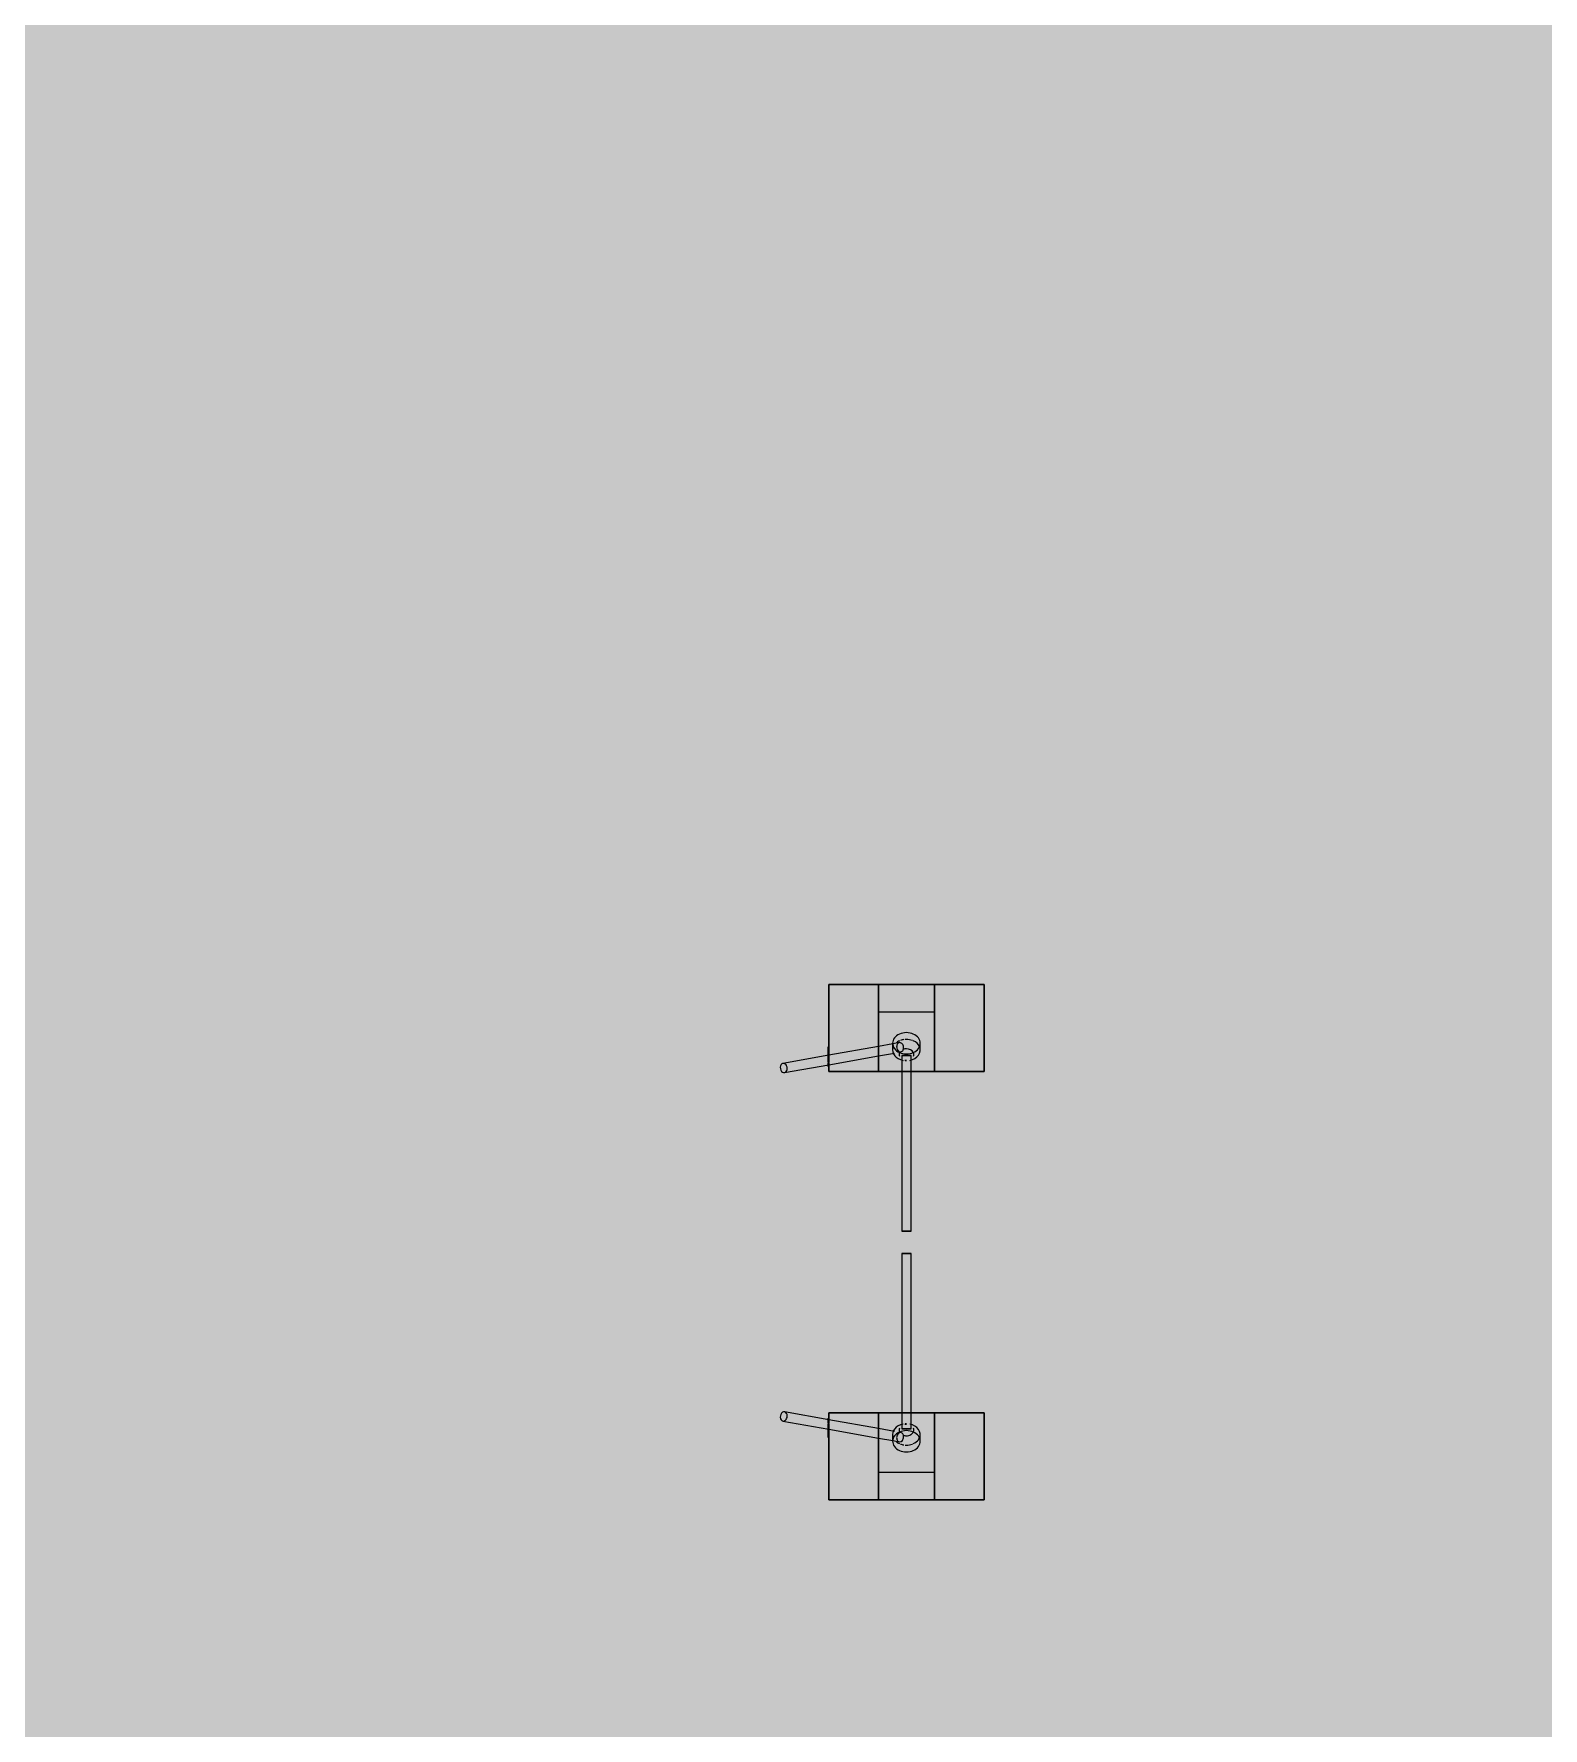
# Model space of a CAD drawing. Header units: millimetres. Extents: x -3708 to 187246, y -8553 to 29000.
# Drawn here: x 67137 to 71997, y 15272 to 20725 of the extents above; entities that cross this region are included whole.
import ezdxf

# ---------------------------------------------------------------- set-up
doc = ezdxf.new("R2010")
doc.units = ezdxf.units.MM
doc.layers.add('A-DETL-GENF-2', color=7, linetype='Continuous', lineweight=9, true_color=0xc0c0c0, transparency=0.4)
doc.layers.add('A-GENM-2', color=7, linetype='Continuous', lineweight=5, true_color=0x737373)
doc.layers.add('M-EQPM-1', color=7, linetype='Continuous', lineweight=5, true_color=0x737373)

# ---------------------------------------------------------------- blocks, each defined once
blk = doc.blocks.new('Gotschlich_Турникет-трипод_Тумбовый_Modul_Cross _R18 - Modul Cross 2-Arm-31992132-1_7_1_птичка')
at = {"layer": 'A-GENM-2'}
for p, q in [((83, -250), (86.2, -250)), ((86.2, -250), (91.5, -250)), ((91.3, -250), (90.7, -250)), ((94.6, -250), (91.3, -250)), ((91.5, -250), (94.6, -250))]:
    blk.add_line(p, q, dxfattribs=at)
at = {"layer": 'M-EQPM-1'}
for p, q in [((-140, 250), (-140, 90)), ((-140, 90), (-140, 250)), ((-140, 250), (140, 250)), ((140, 250), (-140, 250)), ((140, 250), (140, 90)), ((140, 90), (140, 250)), ((-50.7, 90), (-140, 90)), ((-140, 90), (140, 90)), ((-140, 90), (-140, -90)), ((-140, 90), (-140, -90)), ((-140, -90), (-140, 90)), ((-140, 90), (-140, -90)), ((-140, 90), (140, 90)), ((-140, 90), (140, 90)), ((-140, -90), (-140, 90)), ((-140, 90), (-140, -90)), ((-140, 90), (140, 90)), ((-140, 90), (140, 90)), ((-140, 90), (140, 90)), ((-140, 90), (140, 90)), ((140, 90), (-50.7, 90)), ((-50.7, 90), (-50.7, -90)), ((140, -90), (140, 90)), ((140, -90), (140, 90)), ((140, 90), (140, -90)), ((140, -90), (140, 90)), ((140, 90), (140, -90)), ((70.8, 44.5), (49, 44.5)), ((94.8, 15), (88.7, 15)), ((140, 15), (94.8, 15)), ((653.7, 15), (140, 15)), ((47.1, -22.8), (50.9, -43.8)), ((49, -44.5), (70.8, -44.5)), ((50.9, -43.8), (59.1, -90)), ((89.6, -90), (80.4, -38.5)), ((88.7, -15), (94.8, -15)), ((94.8, -15), (140, -15)), ((140, -15), (653.7, -15)), ((140, -90), (-140, -90)), ((-140, -90), (-50.7, -90)), ((-140, -90), (140, -90)), ((140, -90), (-140, -90)), ((-140, -90), (140, -90)), ((140, -90), (-140, -90)), ((-140, -250), (-140, -90)), ((-140, -90), (-140, -250)), ((-140, -90), (60, -90)), ((-140, -90), (140, -90)), ((-50.7, -90), (140, -90)), ((59.1, -90), (87.7, -250)), ((87.7, -90), (140, -90)), ((118.2, -250), (89.6, -90)), ((140, -250), (140, -90)), ((140, -90), (140, -250)), ((-140, -250), (91.5, -250)), ((140, -250), (-140, -250)), ((63.6, -250), (60.8, -250)), ((60.8, -250), (63.6, -250)), ((60.8, -250), (60.8, -252)), ((63.6, -252), (60.8, -252)), ((60.8, -252), (63.6, -252)), ((64.9, -250), (62.5, -250)), ((62.5, -250), (73, -250)), ((62.5, -250), (62.5, -252)), ((73, -252), (62.5, -252)), ((62.5, -252), (64.9, -252)), ((76.7, -250), (63.6, -250)), ((63.6, -250), (65.8, -250)), ((63.6, -250), (63.6, -252)), ((65.8, -252), (63.6, -252)), ((63.6, -252), (76.7, -252)), ((68.9, -250), (63.9, -250)), ((63.9, -250), (65.6, -250)), ((63.9, -250), (63.9, -252)), ((65.6, -252), (63.9, -252)), ((63.9, -252), (68.9, -252)), ((65.7, -250), (64.5, -250)), ((64.5, -250), (77.5, -250)), ((64.5, -250), (64.5, -252)), ((77.5, -252), (64.5, -252)), ((64.5, -252), (65.7, -252)), ((66.4, -250), (64.9, -250)), ((64.9, -250), (64.9, -252)), ((64.9, -252), (66.4, -252)), ((65.6, -250), (67.2, -250)), ((67.2, -252), (65.6, -252)), ((77.9, -250), (65.7, -250)), ((65.7, -250), (65.7, -252)), ((65.7, -252), (77.9, -252)), ((65.8, -250), (78.2, -250)), ((65.8, -250), (65.8, -252)), ((78.2, -252), (65.8, -252)), ((79.3, -250), (66.4, -250)), ((66.4, -252), (79.3, -252)), ((67.2, -250), (80.3, -250)), ((67.2, -250), (67.2, -252)), ((80.3, -252), (67.2, -252)), ((69.5, -250), (68.9, -250)), ((68.9, -250), (68.9, -252)), ((68.9, -252), (69.5, -252)), ((70.9, -250), (69.5, -250)), ((69.5, -250), (69.5, -252)), ((69.5, -252), (70.9, -252)), ((81.4, -250), (70.9, -250)), ((70.9, -252), (81.4, -252)), ((73, -250), (74.2, -250)), ((73, -250), (73, -252)), ((74.2, -252), (73, -252)), ((74.2, -250), (75, -250)), ((75, -252), (74.2, -252)), ((75, -250), (80, -250)), ((75, -250), (75, -252)), ((80, -252), (75, -252)), ((78.1, -250), (76.7, -250)), ((76.7, -250), (76.7, -252)), ((76.7, -252), (78.1, -252)), ((77.5, -250), (79, -250)), ((77.5, -252), (77.5, -250)), ((79, -252), (77.5, -252)), ((80.3, -250), (77.9, -250)), ((77.9, -250), (77.9, -252)), ((77.9, -252), (80.3, -252)), ((80, -250), (78.1, -250)), ((78.1, -252), (80, -252)), ((78.2, -250), (79.3, -250)), ((78.2, -252), (78.2, -250)), ((79.3, -252), (78.2, -252)), ((79, -250), (81.4, -250)), ((81.4, -252), (79, -252)), ((79.3, -250), (79.3, -252)), ((80, -250), (80, -252)), ((80.3, -250), (83.1, -250)), ((83.1, -250), (80.3, -250)), ((80.3, -250), (80.3, -252)), ((80.3, -250), (80.3, -252)), ((80.3, -252), (83.1, -252)), ((83.1, -252), (80.3, -252)), ((81.4, -250), (81.4, -252)), ((86.3, -250), (83, -250)), ((83, -250), (86.2, -250)), ((83, -250), (83, -252)), ((86.2, -252), (83, -252)), ((83, -252), (86.3, -252)), ((83.1, -250), (83.1, -252)), ((86.2, -250), (91.5, -250)), ((86.2, -252), (86.2, -250)), ((91.5, -252), (86.2, -252)), ((86.9, -250), (86.3, -250)), ((86.3, -250), (86.3, -252)), ((86.3, -252), (86.9, -252)), ((90.7, -250), (86.9, -250)), ((86.9, -250), (86.9, -252)), ((86.9, -252), (90.7, -252)), ((88.3, -250), (87.5, -250)), ((87.5, -250), (90.1, -250)), ((87.5, -250), (87.5, -252)), ((90.1, -252), (87.5, -252)), ((87.5, -252), (88.3, -252)), ((87.7, -250), (114, -397.6)), ((89.2, -250), (88.3, -250)), ((88.3, -250), (88.3, -252)), ((88.3, -252), (89.2, -252)), ((90.1, -250), (89.2, -250)), ((89.2, -250), (89.2, -252)), ((89.2, -252), (90.1, -252)), ((90.1, -252), (90.1, -250)), ((91.3, -250), (90.7, -250)), ((90.7, -250), (90.7, -252)), ((90.7, -252), (91.3, -252)), ((94.6, -250), (91.3, -250)), ((91.3, -250), (91.3, -252)), ((91.3, -252), (94.6, -252)), ((91.5, -250), (94.6, -250)), ((91.5, -250), (91.5, -252)), ((94.6, -252), (91.5, -252)), ((96.9, -250), (93.7, -250)), ((93.7, -250), (97.1, -250)), ((93.7, -250), (93.7, -252)), ((97.1, -252), (93.7, -252)), ((93.7, -252), (96.9, -252)), ((94.6, -250), (94.6, -252)), ((102.1, -250), (96.9, -250)), ((96.9, -250), (96.9, -252)), ((96.9, -252), (102.1, -252)), ((97.1, -250), (99.1, -250)), ((97.1, -252), (97.1, -250)), ((99.1, -252), (97.1, -252)), ((99.1, -250), (99.9, -250)), ((99.1, -250), (99.1, -252)), ((99.9, -252), (99.1, -252)), ((99.9, -250), (102, -250)), ((99.9, -250), (99.9, -252)), ((102, -252), (99.9, -252)), ((102, -250), (105.3, -250)), ((102, -250), (102, -252)), ((105.3, -252), (102, -252)), ((105.3, -250), (102.1, -250)), ((102.1, -250), (102.1, -252)), ((102.1, -252), (105.3, -252)), ((105.3, -250), (105.3, -252)), ((106.9, -250), (110.1, -250)), ((110.1, -250), (106.9, -250)), ((106.9, -252), (106.9, -250)), ((106.9, -250), (106.9, -252)), ((106.9, -252), (110.1, -252)), ((110.1, -252), (106.9, -252)), ((110, -250), (107, -250)), ((107, -250), (110, -250)), ((107, -250), (107, -252)), ((107, -250), (107, -252)), ((110, -252), (107, -252)), ((107, -252), (110, -252)), ((110, -252), (110, -250)), ((110, -250), (110, -252)), ((110.1, -250), (110.1, -252)), ((110.1, -250), (110.1, -252)), ((116, -250), (111.8, -250)), ((111.8, -250), (115.5, -250)), ((111.8, -250), (111.8, -252)), ((115.5, -252), (111.8, -252)), ((111.8, -252), (116, -252)), ((115.6, -250), (111.9, -250)), ((111.9, -250), (116, -250)), ((111.9, -250), (111.9, -252)), ((116, -252), (111.9, -252)), ((111.9, -252), (115.6, -252)), ((115.5, -250), (117.8, -250)), ((115.5, -252), (115.5, -250)), ((117.8, -252), (115.5, -252)), ((117.8, -250), (115.6, -250)), ((115.6, -250), (115.6, -252)), ((115.6, -252), (117.8, -252)), ((116, -250), (116, -252)), ((116.7, -250), (140, -250)), ((117.8, -250), (120.1, -250)), ((120.2, -250), (117.8, -250)), ((117.8, -250), (117.8, -252)), ((117.8, -250), (117.8, -252)), ((117.8, -252), (120.2, -252)), ((120.1, -252), (117.8, -252)), ((143.6, -392.3), (118.2, -250)), ((123.8, -250), (119.8, -250)), ((119.8, -250), (123.8, -250)), ((119.8, -250), (119.8, -252)), ((123.8, -252), (119.8, -252)), ((119.8, -252), (123.8, -252)), ((120.1, -250), (123.8, -250)), ((120.1, -250), (120.1, -252)), ((123.8, -252), (120.1, -252)), ((123.8, -250), (120.2, -250)), ((120.2, -250), (120.2, -252)), ((120.2, -252), (123.8, -252)), ((123.8, -250), (123.8, -252)), ((123.8, -250), (123.8, -252))]:
    blk.add_line(p, q, dxfattribs=at)
for centre, major_axis, ratio, start_param, end_param in [((49, 0), (0, 44.5), 0.767231, 0.523599, 1.570796), ((49, 0), (0, 44.5), 0.767231, 1.570796, 2.094395), ((49, 0), (0, 44.5), 0.767231, 4.712389, 6.806784), ((70.8, 0), (0, 44.5), 0.767231, 1.123331, 1.570796), ((70.8, 0), (0, 44.5), 0.767231, 1.570796, 1.670976), ((70.8, 0), (0, 44.5), 0.767231, 0.334478, 1.047198), ((70.8, 0), (0, 44.5), 0.767231, 4.950725, 6.617663), ((85, 0), (0, 23.8), 0.767231, 0.363973, 1.570796), ((85, 0), (0, 23.8), 0.767231, 1.570796, 2.040343), ((49, 0), (0, 44.5), 0.767231, 4.18879, 4.712389), ((85, 0), (0, 23.8), 0.767231, 5.969026, 6.597345), ((88.7, 0), (0, 15), 0.001848, 0, 0.523599), ((88.7, 0), (0, 15), 0.001848, 6.021386, 6.283185), ((88.7, 0), (0, 15), 0.001848, 5.759587, 6.021386), ((88.7, 0), (0, 15), 0.001848, 0.523599, 0.785398), ((88.7, 0), (0, 15), 0.001848, 5.497787, 5.759587), ((88.7, 0), (0, 15), 0.001848, 0.785398, 1.570796), ((88.7, 0), (0, 15), 0.001848, 4.974188, 5.497787), ((88.7, 0), (0, 15), 0.001848, 4.712389, 4.974188), ((88.7, 0), (0, 15), 0.001848, 1.570796, 2.356194), ((88.7, 0), (0, 15), 0.001848, 4.423468, 4.712389), ((85, 0), (0, 23.8), 0.767231, 4.520859, 4.712389), ((70.8, 0), (0, 44.5), 0.767231, 4.61221, 4.712389), ((653.7, 0), (0, 15), 0.001848, 0, 1.570796), ((653.7, 0), (0, 15), 0.001848, 4.712389, 6.283185), ((653.7, 0), (0, 15), 0.001848, 1.570796, 3.141593), ((653.7, 0), (0, 15), 0.001848, 3.141593, 4.712389), ((49, 0), (0, 44.5), 0.767231, 2.094395, 2.617994), ((49, 0), (0, 44.5), 0.767231, 2.617994, 3.665191), ((70.8, 0), (0, 44.5), 0.767231, 1.759917, 2.018261), ((70.8, 0), (0, 44.5), 0.767231, 2.094395, 2.419433), ((61.9, -20.2), (14.8, 2.6), 0.738826, 2.172757, 2.958155), ((61.9, -20.2), (14.8, 2.6), 0.738826, 2.958155, 3.141593), ((61.9, -20.2), (14.8, 2.6), 0.738826, 3.141593, 3.481754), ((61.9, -20.2), (14.8, 2.6), 0.738826, 3.481754, 3.743553), ((61.9, -20.2), (14.8, 2.6), 0.738826, 3.743553, 4.528951), ((61.9, -20.2), (14.8, 2.6), 0.738826, 1.910957, 2.172757), ((61.9, -20.2), (14.8, 2.6), 0.738826, 1.387359, 1.910957), ((61.9, -20.2), (14.8, 2.6), 0.738826, 4.528951, 4.790751), ((61.9, -20.2), (14.8, 2.6), 0.738826, 0.86376, 1.387359), ((70.8, 0), (0, 44.5), 0.767231, 2.935913, 4.474053), ((61.9, -20.2), (14.8, 2.6), 0.738826, 4.790751, 5.31435), ((49, 0), (0, 44.5), 0.767231, 3.665191, 4.18879), ((61.9, -20.2), (14.8, 2.6), 0.738826, 0.601961, 0.86376), ((61.9, -20.2), (14.8, 2.6), 0.738826, 5.31435, 6.099748), ((61.9, -20.2), (14.8, 2.6), 0.738826, 6.099748, 6.885146), ((85, 0), (0, 23.8), 0.767231, 2.827433, 3.455752), ((88.7, 0), (0, 15), 0.001848, 3.926991, 4.423468), ((88.7, 0), (0, 15), 0.001848, 2.356194, 2.617994), ((88.7, 0), (0, 15), 0.001848, 3.665191, 3.926991), ((88.7, 0), (0, 15), 0.001848, 2.617994, 3.141593), ((88.7, 0), (0, 15), 0.001848, 3.141593, 3.665191), ((128.8, -395), (14.8, 2.6), 0.738826, 2.696356, 2.958155), ((128.8, -395), (14.8, 2.6), 0.738826, 2.958155, 3.219954), ((128.8, -395), (14.8, 2.6), 0.738826, 3.219954, 3.743553), ((128.8, -395), (14.8, 2.6), 0.738826, 0.601961, 2.696356), ((128.8, -395), (14.8, 2.6), 0.738826, 3.743553, 6.361547), ((128.8, -395), (14.8, 2.6), 0.738826, 0.078362, 0.601961)]:
    blk.add_ellipse(centre, major_axis=major_axis, ratio=ratio, start_param=start_param, end_param=end_param, dxfattribs=at)
blk = doc.blocks.new('Gotschlich_Турникет-трипод_Тумбовый_Modul_Cross _R18 - Modul Cross 2-Arm-31997083-1_7_1_птичка')
at = {"layer": 'A-GENM-2'}
for p, q in [((83, 250), (86.2, 250)), ((86.2, 250), (91.5, 250)), ((91.3, 250), (90.7, 250)), ((94.6, 250), (91.3, 250)), ((91.5, 250), (94.6, 250))]:
    blk.add_line(p, q, dxfattribs=at)
at = {"layer": 'M-EQPM-1'}
for p, q in [((114, 397.6), (87.7, 250)), ((118.2, 250), (143.6, 392.3)), ((-140, 250), (-140, 90)), ((-140, 90), (-140, 250)), ((91.5, 250), (-140, 250)), ((-140, 250), (140, 250)), ((87.7, 250), (59.1, 90)), ((63.6, 252), (60.8, 252)), ((60.8, 252), (63.6, 252)), ((60.8, 252), (60.8, 250)), ((63.6, 250), (60.8, 250)), ((60.8, 250), (63.6, 250)), ((64.9, 252), (62.5, 252)), ((62.5, 252), (73, 252)), ((62.5, 252), (62.5, 250)), ((73, 250), (62.5, 250)), ((62.5, 250), (64.9, 250)), ((76.7, 252), (63.6, 252)), ((63.6, 252), (65.8, 252)), ((63.6, 252), (63.6, 250)), ((65.8, 250), (63.6, 250)), ((63.6, 250), (76.7, 250)), ((68.9, 252), (63.9, 252)), ((63.9, 252), (65.6, 252)), ((63.9, 252), (63.9, 250)), ((65.6, 250), (63.9, 250)), ((63.9, 250), (68.9, 250)), ((65.7, 252), (64.5, 252)), ((64.5, 252), (77.5, 252)), ((64.5, 252), (64.5, 250)), ((77.5, 250), (64.5, 250)), ((64.5, 250), (65.7, 250)), ((66.4, 252), (64.9, 252)), ((64.9, 252), (64.9, 250)), ((64.9, 250), (66, 250)), ((65.6, 252), (67.2, 252)), ((67.2, 250), (65.6, 250)), ((77.9, 252), (65.7, 252)), ((65.7, 252), (65.7, 250)), ((65.7, 250), (77.9, 250)), ((65.8, 252), (78.2, 252)), ((65.8, 252), (65.8, 250)), ((78.2, 250), (65.8, 250)), ((66, 250), (66.4, 250)), ((79.3, 252), (66.4, 252)), ((66.4, 250), (79.3, 250)), ((67.2, 252), (80.3, 252)), ((67.2, 252), (67.2, 250)), ((80.3, 250), (67.2, 250)), ((69.5, 252), (68.9, 252)), ((68.9, 252), (68.9, 250)), ((68.9, 250), (69.5, 250)), ((70.9, 252), (69.5, 252)), ((69.5, 252), (69.5, 250)), ((69.5, 250), (70.9, 250)), ((81.4, 252), (70.9, 252)), ((70.9, 250), (81.4, 250)), ((73, 252), (74.2, 252)), ((73, 252), (73, 250)), ((74.2, 250), (73, 250)), ((74.2, 252), (75, 252)), ((75, 250), (74.2, 250)), ((75, 252), (80, 252)), ((75, 252), (75, 250)), ((80, 250), (75, 250)), ((78.1, 252), (76.7, 252)), ((76.7, 252), (76.7, 250)), ((76.7, 250), (78.1, 250)), ((77.5, 252), (79, 252)), ((77.5, 250), (77.5, 252)), ((78.3, 250), (77.5, 250)), ((80.3, 252), (77.9, 252)), ((77.9, 252), (77.9, 250)), ((77.9, 250), (80.3, 250)), ((80, 252), (78.1, 252)), ((78.1, 250), (80, 250)), ((78.2, 252), (79.3, 252)), ((78.2, 250), (78.2, 252)), ((79.3, 250), (78.2, 250)), ((79, 250), (78.3, 250)), ((79, 252), (81.4, 252)), ((81.4, 250), (79, 250)), ((79.3, 252), (79.3, 250)), ((80, 252), (80, 250)), ((80.3, 252), (83.1, 252)), ((83.1, 252), (80.3, 252)), ((80.3, 252), (80.3, 250)), ((80.3, 252), (80.3, 250)), ((80.3, 250), (83.1, 250)), ((83.1, 250), (80.3, 250)), ((81.4, 252), (81.4, 250)), ((86.3, 252), (83, 252)), ((83, 252), (86.2, 252)), ((83, 252), (83, 250)), ((86.2, 250), (83, 250)), ((83, 250), (86.3, 250)), ((83.1, 252), (83.1, 250)), ((86.2, 252), (91.5, 252)), ((86.2, 250), (86.2, 252)), ((91.5, 250), (86.2, 250)), ((86.9, 252), (86.3, 252)), ((86.3, 252), (86.3, 250)), ((86.3, 250), (86.9, 250)), ((90.7, 252), (86.9, 252)), ((86.9, 252), (86.9, 250)), ((86.9, 250), (90.7, 250)), ((88.3, 252), (87.5, 252)), ((87.5, 252), (90.1, 252)), ((87.5, 252), (87.5, 250)), ((90.1, 250), (87.5, 250)), ((87.5, 250), (88.3, 250)), ((89.2, 252), (88.3, 252)), ((88.3, 252), (88.3, 250)), ((88.3, 250), (89.2, 250)), ((90.1, 252), (89.2, 252)), ((89.2, 252), (89.2, 250)), ((89.2, 250), (90.1, 250)), ((89.6, 90), (118.2, 250)), ((90.1, 250), (90.1, 252)), ((91.3, 252), (90.7, 252)), ((90.7, 252), (90.7, 250)), ((90.7, 250), (91.3, 250)), ((94.6, 252), (91.3, 252)), ((91.3, 252), (91.3, 250)), ((91.3, 250), (94.6, 250)), ((91.5, 252), (94.6, 252)), ((91.5, 252), (91.5, 250)), ((94.6, 250), (91.5, 250)), ((96.9, 252), (93.7, 252)), ((93.7, 252), (97.1, 252)), ((93.7, 252), (93.7, 250)), ((97.1, 250), (93.7, 250)), ((93.7, 250), (96.9, 250)), ((94.6, 252), (94.6, 250)), ((102.1, 252), (96.9, 252)), ((96.9, 252), (96.9, 250)), ((96.9, 250), (102.1, 250)), ((97.1, 252), (99.1, 252)), ((97.1, 250), (97.1, 252)), ((99.1, 250), (97.1, 250)), ((99.1, 252), (99.9, 252)), ((99.1, 252), (99.1, 250)), ((99.9, 250), (99.1, 250)), ((99.9, 252), (102, 252)), ((99.9, 252), (99.9, 250)), ((102, 250), (99.9, 250)), ((102, 252), (105.3, 252)), ((102, 252), (102, 250)), ((105.3, 250), (102, 250)), ((105.3, 252), (102.1, 252)), ((102.1, 252), (102.1, 250)), ((102.1, 250), (105.3, 250)), ((105.3, 252), (105.3, 250)), ((106.9, 252), (110.1, 252)), ((110.1, 252), (106.9, 252)), ((106.9, 250), (106.9, 252)), ((106.9, 252), (106.9, 250)), ((106.9, 250), (110.1, 250)), ((110.1, 250), (106.9, 250)), ((110, 252), (107, 252)), ((107, 252), (110, 252)), ((107, 252), (107, 250)), ((107, 252), (107, 250)), ((110, 250), (107, 250)), ((107, 250), (110, 250)), ((110, 250), (110, 252)), ((110, 252), (110, 250)), ((110.1, 252), (110.1, 250)), ((110.1, 252), (110.1, 250)), ((116, 252), (111.8, 252)), ((111.8, 252), (115.5, 252)), ((111.8, 252), (111.8, 250)), ((115.5, 250), (111.8, 250)), ((111.8, 250), (116, 250)), ((115.6, 252), (111.9, 252)), ((111.9, 252), (116, 252)), ((111.9, 252), (111.9, 250)), ((116, 250), (111.9, 250)), ((111.9, 250), (115.6, 250)), ((115.5, 252), (117.8, 252)), ((115.5, 250), (115.5, 252)), ((117.8, 250), (115.5, 250)), ((117.8, 252), (115.6, 252)), ((115.6, 252), (115.6, 250)), ((115.6, 250), (117.8, 250)), ((116, 252), (116, 250)), ((140, 250), (116.7, 250)), ((117.8, 252), (120.1, 252)), ((120.2, 252), (117.8, 252)), ((117.8, 252), (117.8, 250)), ((117.8, 252), (117.8, 250)), ((117.8, 250), (120.2, 250)), ((120.1, 250), (117.8, 250)), ((123.8, 252), (119.8, 252)), ((119.8, 252), (123.8, 252)), ((119.8, 252), (119.8, 250)), ((123.8, 250), (119.8, 250)), ((119.8, 250), (123.8, 250)), ((120.1, 252), (123.8, 252)), ((120.1, 252), (120.1, 250)), ((123.8, 250), (120.1, 250)), ((123.8, 252), (120.2, 252)), ((120.2, 252), (120.2, 250)), ((120.2, 250), (123.8, 250)), ((123.8, 252), (123.8, 250)), ((123.8, 252), (123.8, 250)), ((140, 250), (140, 90)), ((140, 90), (140, 250)), ((-50.7, 90), (-140, 90)), ((-140, 90), (140, 90)), ((-140, 90), (-140, -90)), ((-140, 90), (-140, -90)), ((-140, 90), (-140, -90)), ((-140, -90), (-140, 90)), ((140, 90), (-140, 90)), ((-140, 90), (140, 90)), ((-140, 90), (-140, -90)), ((-140, -90), (-140, 90)), ((140, 90), (-140, 90)), ((-140, 90), (140, 90)), ((60, 90), (-140, 90)), ((140, 90), (-140, 90)), ((140, 90), (-50.7, 90)), ((-50.7, 90), (-50.7, -90)), ((59.1, 90), (50.9, 43.8)), ((80.4, 38.5), (89.6, 90)), ((140, 90), (87.7, 90)), ((140, -90), (140, 90)), ((140, 90), (140, -90)), ((140, -90), (140, 90)), ((140, 90), (140, -90)), ((140, -90), (140, 90)), ((50.9, 43.8), (47.1, 22.8)), ((70.8, 44.5), (49, 44.5)), ((94.8, 15), (88.7, 15)), ((140, 15), (94.8, 15)), ((653.7, 15), (140, 15)), ((49, -44.5), (70.8, -44.5)), ((140, -15), (653.7, -15)), ((140, -90), (-140, -90)), ((-140, -90), (-50.7, -90)), ((140, -90), (-140, -90)), ((140, -90), (-140, -90)), ((140, -90), (-140, -90)), ((140, -90), (-140, -90)), ((-140, -250), (-140, -90)), ((-140, -90), (-140, -250)), ((140, -90), (-140, -90)), ((140, -90), (-140, -90)), ((-50.7, -90), (140, -90)), ((140, -250), (140, -90)), ((140, -90), (140, -250)), ((140, -250), (-140, -250)), ((-140, -250), (140, -250))]:
    blk.add_line(p, q, dxfattribs=at)
at = {"layer": 'M-EQPM-1', "flags": 128}
blk.add_lwpolyline([(88.7, -15), (94.8, -15), (140, -15)], dxfattribs=at)
at = {"layer": 'M-EQPM-1'}
for centre, major_axis, ratio, start_param, end_param in [((128.8, 395), (-14.8, 2.6), 0.738826, 0, 0.183438), ((128.8, 395), (-14.8, 2.6), 0.738826, 0.183438, 0.445237), ((128.8, 395), (-14.8, 2.6), 0.738826, 6.204824, 6.283185), ((128.8, 395), (-14.8, 2.6), 0.738826, 5.681225, 6.204824), ((128.8, 395), (-14.8, 2.6), 0.738826, 0.445237, 0.707036), ((128.8, 395), (-14.8, 2.6), 0.738826, 0.707036, 1.230635), ((128.8, 395), (-14.8, 2.6), 0.738826, 3.063231, 5.681225), ((128.8, 395), (-14.8, 2.6), 0.738826, 1.230635, 1.754234), ((128.8, 395), (-14.8, 2.6), 0.738826, 1.754234, 2.539632), ((128.8, 395), (-14.8, 2.6), 0.738826, 2.539632, 3.063231), ((49, 0), (0, 44.5), 0.767231, 4.712389, 7.853982), ((70.8, 0), (0, 44.5), 0.767231, 1.470617, 1.570796), ((70.8, 0), (0, 44.5), 0.767231, 1.123331, 1.381675), ((70.8, 0), (0, 44.5), 0.767231, 0.72216, 1.047198), ((61.9, 20.2), (-14.8, 2.6), 0.738826, 5.681225, 7.252021), ((61.9, 20.2), (-14.8, 2.6), 0.738826, 4.895827, 5.681225), ((61.9, 20.2), (-14.8, 2.6), 0.738826, 0.968836, 1.754234), ((61.9, 20.2), (-14.8, 2.6), 0.738826, 4.634027, 4.895827), ((61.9, 20.2), (-14.8, 2.6), 0.738826, 1.754234, 2.539632), ((70.8, 0), (0, 44.5), 0.767231, 4.950725, 6.488865), ((61.9, 20.2), (-14.8, 2.6), 0.738826, 4.110428, 4.634027), ((85, 0), (0, 23.8), 0.767231, 1.10125, 1.570796), ((61.9, 20.2), (-14.8, 2.6), 0.738826, 3.32503, 4.110428), ((61.9, 20.2), (-14.8, 2.6), 0.738826, 2.539632, 3.32503), ((85, 0), (0, 23.8), 0.767231, 5.969026, 6.597345), ((88.7, 0), (0, 15), 0.001848, 0, 0.523599), ((88.7, 0), (0, 15), 0.001848, 5.759587, 6.283185), ((88.7, 0), (0, 15), 0.001848, 0.523599, 0.785398), ((88.7, 0), (0, 15), 0.001848, 5.497787, 5.759587), ((88.7, 0), (0, 15), 0.001848, 0.785398, 1.570796), ((88.7, 0), (0, 15), 0.001848, 5.00131, 5.497787), ((88.7, 0), (0, 15), 0.001848, 4.712389, 5.00131), ((85, 0), (0, 23.8), 0.767231, 4.712389, 4.903919), ((70.8, 0), (0, 44.5), 0.767231, 4.712389, 4.812568), ((653.7, 0), (0, 15), 0.001848, 0, 0.261799), ((653.7, 0), (0, 15), 0.001848, 4.712389, 6.283185), ((653.7, 0), (0, 15), 0.001848, 0.261799, 1.308997), ((653.7, 0), (0, 15), 0.001848, 1.308997, 1.570796), ((49, 0), (0, 44.5), 0.767231, 1.570796, 4.712389), ((70.8, 0), (0, 44.5), 0.767231, 1.570796, 2.018261), ((70.8, 0), (0, 44.5), 0.767231, 2.094395, 2.617994), ((70.8, 0), (0, 44.5), 0.767231, 2.617994, 2.807115), ((70.8, 0), (0, 44.5), 0.767231, 2.807115, 4.474053), ((85, 0), (0, 23.8), 0.767231, 1.570796, 2.199115), ((85, 0), (0, 23.8), 0.767231, 2.199115, 2.77762), ((85, 0), (0, 23.8), 0.767231, 2.827433, 3.455752), ((88.7, 0), (0, 15), 0.001848, 4.45059, 4.712389), ((88.7, 0), (0, 15), 0.001848, 1.570796, 1.832596), ((88.7, 0), (0, 15), 0.001848, 1.832596, 2.094395), ((88.7, 0), (0, 15), 0.001848, 3.926991, 4.45059), ((88.7, 0), (0, 15), 0.001848, 2.094395, 2.356194), ((88.7, 0), (0, 15), 0.001848, 2.356194, 2.617994), ((88.7, 0), (0, 15), 0.001848, 3.665191, 3.926991), ((88.7, 0), (0, 15), 0.001848, 2.617994, 2.879793), ((88.7, 0), (0, 15), 0.001848, 3.141593, 3.665191), ((88.7, 0), (0, 15), 0.001848, 2.879793, 3.141593), ((653.7, 0), (0, 15), 0.001848, 1.570796, 1.832596), ((653.7, 0), (0, 15), 0.001848, 3.141593, 4.712389), ((653.7, 0), (0, 15), 0.001848, 1.832596, 2.094395), ((653.7, 0), (0, 15), 0.001848, 2.094395, 3.141593)]:
    blk.add_ellipse(centre, major_axis=major_axis, ratio=ratio, start_param=start_param, end_param=end_param, dxfattribs=at)

msp = doc.modelspace()

# ---------------------------------------------------------------- hatches: boundary and pattern name
at = {"layer": 'A-DETL-GENF-2'}
h = msp.add_hatch(color=256, dxfattribs=at)
h.paths.add_polyline_path([(98506.3, 13475), (98506.3, 13425), (97606.3, 13425), (97606.3, 13475), (98498.3, 13475)])
h.paths.add_polyline_path([(80531.3, 27180), (80531.3, 27140), (80541.3, 27140), (80541.3, 27100), (80471.3, 27101), (80471.3, 27180)])
h.paths.add_polyline_path([(60138.3, 7205), (60138.3, 7295), (60218.3, 7295), (60218.3, 7195), (60198.3, 7195), (60198.3, 7205)])
h.paths.add_polyline_path([(60018.3, 5105), (60018.3, 5195), (60098.3, 5195), (60098.3, 5095), (60078.3, 5095), (60078.3, 5105), (60037.3, 5105)])
h.paths.add_polyline_path([(89917.9, -280), (98627.3, -280), (98627.3, 12125), (98506.3, 12125), (98506.3, 12070), (98498.3, 12070), (98500.9, 12140), (98506.3, 12140), (98506.3, 12175), (98556.3, 12175), (98556.3, 12185), (98586.3, 12185), (98586.3, 12140), (98627.3, 12140), (98627.3, 13510), (98586.3, 13510), (98586.3, 13465), (98556.3, 13465), (98556.3, 13475), (98506.3, 13475), (98506.3, 13510), (98498.3, 13510), (98498.3, 13580), (98506.3, 13580), (98506.3, 13525), (98627.3, 13525), (98627.3, 23799.7), (94096.3, 23799.7), (94096.3, 27350), (92066.3, 27348), (92066.3, 27265), (92026.3, 27265), (92026.3, 27350), (82061.3, 27350), (82061.3, 27180), (82021.3, 27180), (82021.3, 27350), (80571.3, 27350), (80571.3, 27180), (80531.3, 27180), (80531.3, 27350), (63985.4, 27350), (63985.4, 20672.1), (64090.4, 20672.1), (64090.4, 20725.1), (64107.4, 20725.1), (64107.4, 20627.1), (64147.4, 20627.1), (64147.4, 20725.1), (64297.4, 20720.9), (64296.3, 18975.1), (64147.4, 18975.1), (64146.3, 19073.1), (64107.4, 19073.1), (64107.4, 18975.1), (64090.4, 18975.1), (64090.4, 19082.1), (63985.4, 19082.1), (63985.4, 17663.1), (64087.4, 17663.1), (64090.4, 17725.1), (64107.4, 17725.1), (64107.4, 17627.1), (64147.4, 17627.1), (64147.4, 17725.1), (64297.4, 17725.1), (64296.3, 15975.1), (64147.4, 15975.1), (64146.3, 16073.1), (64107.4, 16073.1), (64107.4, 15965.1), (64097.4, 15975.1), (64097.4, 15965.1), (64087.4, 15965.1), (64082.4, 16073.1), (63985.4, 16073.1), (63985.4, 15380), (59946.3, 15380), (59946.3, 7205), (60138.3, 7205), (60138.3, 7145), (59946.3, 7145), (59951.3, 5795), (60138.3, 5795), (60138.3, 5735), (59946.3, 5735), (59946.3, 5105), (60018.3, 5105), (60018.3, 5045), (59946.3, 5045), (59946.3, 3845), (60018.3, 3845), (60018.3, 3785), (59946.3, 3785), (59946.3, -280), (89446, -280)])
h.paths.add_polyline_path([(96958.9, 100), (96908.9, 100), (96908.9, 445), (96618.9, 445), (96618.9, 100), (96568.9, 100), (96568.9, 495), (96958.9, 495), (96958.9, 120)])
h.paths.add_polyline_path([(82816.3, 100), (82816.3, 445), (82746.3, 445), (82746.3, 495), (82866.3, 495), (82866.3, 100)])
h.paths.add_polyline_path([(90441.3, 100), (90391.3, 100), (90391.3, 445), (90066, 445), (90066, 495), (90441.3, 495), (90441.3, 114.6)])
h.paths.add_polyline_path([(86639.8, 100), (86589.8, 100), (86589.8, 445), (86396.3, 445), (86396.3, 495), (86639.8, 495), (86639.8, 120)])
h.paths.add_polyline_path([(76771.3, 100), (76771.3, 495), (76896.3, 495), (76894.9, 445), (76821.3, 439.6), (76821.3, 100)])
h.paths.add_polyline_path([(70121.3, 100), (70071.3, 100), (70071.3, 445), (69671, 445), (69671, 100), (69621, 100), (69621, 495), (70121.3, 495), (70121.3, 120)])
h.paths.add_polyline_path([(75171.3, 100), (75121.3, 100), (75121.3, 495), (75821.3, 495), (75821.3, 100), (75771.3, 100), (75771.3, 445), (75171.3, 445), (75171.3, 120)])
h.paths.add_polyline_path([(67141.3, 100), (67091.3, 100), (67091.3, 495), (67896.3, 490.8), (67896.3, 445), (67141.3, 445), (67141.3, 115.4)])
h.paths.add_polyline_path([(63396.3, 120), (63396.3, 510), (63746.3, 510), (63746.3, 460), (63446.3, 460), (63446.3, 120)])
h.paths.add_polyline_path([(60018.3, 3695), (60018.3, 3785), (60078.3, 3785), (60078.3, 3795), (60098.3, 3795), (60098.3, 3695), (60078.3, 3695)])
h.paths.add_polyline_path([(60218.3, 5645), (60138.3, 5650.4), (60138.3, 5735), (60198.3, 5735), (60198.3, 5745), (60218.3, 5745), (60218.3, 5735)])
h.paths.add_polyline_path([(63154.5, 7680), (63154.5, 7730), (63144.5, 7730), (63144.5, 7760), (63189.5, 7765.2), (63190.1, 7908), (63259.5, 7908), (63259.5, 7900), (63204.5, 7900), (63204.5, 7680), (63259.5, 7680), (63259.5, 7672), (63189.5, 7672), (63185.9, 7680), (63177.8, 7680)])
h.paths.add_polyline_path([(63154.5, 6780), (63104.5, 6780), (63104.5, 7680), (63154.5, 7680), (63154.5, 7088.2)])
h.paths.add_polyline_path([(61904.5, 7280), (61854.5, 7280), (61854.5, 7680), (61904.5, 7680), (61904.5, 7309.7)])
h.paths.add_polyline_path([(78671.3, 7900), (78631.3, 7900), (78632.4, 8750), (78671.3, 8750), (78671.3, 7906.3)])
h.paths.add_polyline_path([(78721.3, 7672), (78681.3, 7672), (78681.3, 7820), (78661.3, 7820), (78661.3, 7860), (78671.3, 7860), (78671.3, 7900), (78681.3, 7900), (78681.3, 7908), (78751.3, 7908), (78751.3, 7900), (78696.3, 7900), (78696.3, 7680), (78751.3, 7680), (78751.3, 7672), (78726, 7672)])
h.paths.add_polyline_path([(77741.3, 7672), (77741.3, 7680), (77796.3, 7680), (77796.3, 7900), (77741.3, 7900), (77741.3, 7908), (77811.3, 7908), (77811.3, 7900), (77821.3, 7900), (77821.3, 7860), (77831.3, 7860), (77831.3, 7820), (77811.3, 7820), (77811.3, 7672), (77771.3, 7672)])
h.paths.add_polyline_path([(61749.5, 7672), (61749.5, 7680), (61804.5, 7680), (61804.5, 7900), (61749.5, 7900), (61749.5, 7908), (61819.5, 7908), (61819.5, 7760), (61864.5, 7758.3), (61859.7, 7730), (61854.5, 7730), (61854.5, 7680), (61819.5, 7680), (61815.3, 7672), (61779.5, 7672)])
h.paths.add_polyline_path([(76016.3, 7900), (75976.3, 7900.4), (75981.2, 8900), (76016.3, 8900), (76016.3, 7909.1)])
h.paths.add_polyline_path([(76066.3, 7692), (76026.3, 7692), (76026.3, 7820), (76006.3, 7820), (76006.3, 7860), (76016.3, 7860), (76016.3, 7900), (76026.3, 7900), (76026.3, 7908), (76096.3, 7908), (76096.3, 7900), (76041.3, 7900), (76041.3, 7700), (76096.3, 7700), (76096.3, 7692)])
h.paths.add_polyline_path([(74967.1, 7692), (74936.3, 7692), (74936.3, 7700), (74991.3, 7700), (74991.3, 7900), (74936.3, 7900), (74936.3, 7908), (75006.3, 7908), (75006.3, 7900), (75016.3, 7900), (75016.3, 7860), (75026.3, 7860), (75026.3, 7820), (75006.3, 7820), (75006.3, 7692), (74991.3, 7692)])
h.paths.add_polyline_path([(64041.9, 7693), (64016.3, 7693), (64016.3, 7843), (64741.3, 7843), (64741.3, 7693)])
h.paths.add_polyline_path([(66641.3, 7693), (66641.3, 7843), (67216.3, 7843), (67216.3, 7693), (66690.1, 7693)])
h.paths.add_polyline_path([(67266.3, 7693), (67266.3, 7843), (67846.3, 7843), (67846.3, 7693)])
h.paths.add_polyline_path([(64016.3, 7883), (64016.3, 7900), (64741.3, 7896.3), (64741.3, 7883), (64048.5, 7883)])
h.paths.add_polyline_path([(67266.3, 7883), (67266.3, 7900), (67846.3, 7896.3), (67846.3, 7883)])
h.paths.add_polyline_path([(67216.3, 7883), (66641.3, 7883), (66641.3, 7900), (67216.3, 7896.3)])
h.paths.add_polyline_path([(66556.3, 7893), (66556.3, 7920), (66601.3, 7920), (66601.3, 7900), (66591.3, 7900), (66591.3, 7893)])
h.paths.add_polyline_path([(83126.3, 10300), (83126.3, 10900), (83166.3, 10900), (83166.3, 10300)])
h.paths.add_polyline_path([(84046.3, 10300), (84006.3, 10300), (84006.3, 10900), (84046.3, 10900), (84046.3, 10790.2)])
h.paths.add_polyline_path([(60650.9, 10625), (60371.3, 10625), (60371.3, 10880), (60421.3, 10880), (60421.3, 10675), (60706.3, 10675), (60706.3, 10900), (60756.3, 10900), (60756.3, 10625), (60706.3, 10625)])
h.paths.add_polyline_path([(83101.3, 10900), (83101.3, 10980), (83136.3, 10980), (83136.3, 10940), (83126.3, 10940), (83126.3, 10900), (83116.3, 10900)])
h.paths.add_polyline_path([(84606.3, 10900), (84606.3, 10940), (84596.3, 10940), (84596.3, 10980), (84631.3, 10980), (84631.3, 10900), (84616.3, 10900)])
h.paths.add_polyline_path([(84006.3, 10900), (83981.3, 10900), (83981.3, 10980), (84016.3, 10980), (84016.3, 10940), (84006.3, 10940)])
h.paths.add_polyline_path([(83736.3, 10900), (83726.3, 10900), (83726.3, 10940), (83716.3, 10940), (83716.3, 10980), (83751.3, 10980), (83751.3, 10900)])
h.paths.add_polyline_path([(82496.3, 11900), (82491.4, 11950), (82486.3, 11950), (82488.7, 11980), (82506.3, 11980), (82506.3, 12108), (82576.3, 12108), (82576.3, 12100), (82521.3, 12100), (82521.3, 11900), (82576.3, 11900), (82576.3, 11892), (82506.3, 11892), (82506.3, 11900)])
h.paths.add_polyline_path([(82496.3, 11000), (82446.3, 11000), (82446.3, 11900), (82496.3, 11900), (82496.3, 11012.5)])
h.paths.add_polyline_path([(80746.3, 11000), (80696.3, 11000), (80696.3, 11900), (80746.3, 11900), (80746.3, 11760.3)])
h.paths.add_polyline_path([(88276.3, 11200), (88276.3, 11240), (88876.3, 11240), (88876.3, 11200), (88296.3, 11200)])
h.paths.add_polyline_path([(88196.3, 11175), (88196.3, 11210), (88236.3, 11210), (88236.3, 11200), (88276.3, 11200), (88276.3, 11175)])
h.paths.add_polyline_path([(66788.3, 11570), (66788.3, 11640), (66916.3, 11640), (66916.3, 11660), (66956.3, 11660), (66956.3, 11650), (66996.3, 11650), (66996.3, 11640), (67004.3, 11640), (67004.3, 11570), (66996.3, 11570), (66996.3, 11625), (66796.3, 11625), (66796.3, 11570)])
h.paths.add_polyline_path([(67016.3, 11650), (66996.3, 11650), (66996.3, 11690), (67846.3, 11690), (67846.3, 11650)])
h.paths.add_polyline_path([(88196.3, 11790), (88196.3, 11825), (88276.3, 11825), (88276.3, 11800), (88236.3, 11800), (88236.3, 11790)])
h.paths.add_polyline_path([(80646.3, 11892), (80616.3, 11892), (80616.3, 11900), (80671.3, 11900), (80671.3, 12100), (80616.3, 12100), (80616.3, 12108), (80686.3, 12108), (80688.3, 11980), (80706.3, 11980), (80706.3, 11950), (80696.3, 11950), (80696.3, 11900), (80686.3, 11898.9), (80680.9, 11892)])
h.paths.add_polyline_path([(88276.3, 12080), (88276.3, 12120), (88876.3, 12120), (88876.3, 12080), (88296.3, 12080)])
h.paths.add_polyline_path([(88196.3, 12055), (88196.3, 12090), (88236.3, 12090), (88236.3, 12080), (88276.3, 12080), (88276.3, 12055)])
h.paths.add_polyline_path([(80219.3, 12170), (80218.3, 12172.3), (80218.3, 12240), (80226.3, 12240), (80226.3, 12250), (80266.3, 12250), (80266.3, 12260), (80306.3, 12260), (80306.3, 12240), (80454.3, 12240), (80454.3, 12170), (80446.3, 12170), (80446.3, 12225), (80226.3, 12225), (80226.3, 12170)])
h.paths.add_polyline_path([(83026.3, 12250), (83026.3, 12290), (84026.3, 12290), (84026.3, 12250), (83034.3, 12250)])
h.paths.add_polyline_path([(83026.3, 12170), (83026.3, 12225), (82826.3, 12225), (82826.3, 12170), (82818.3, 12170), (82818.4, 12240), (82946.3, 12240), (82946.3, 12260), (82986.3, 12260), (82986.3, 12250), (83026.3, 12250), (83026.3, 12240), (83034.3, 12240), (83034.3, 12170)])
h.paths.add_polyline_path([(98279.9, 12175), (98106.3, 12175), (98106.3, 12225), (98506.3, 12225), (98506.3, 12175), (98486.3, 12175)])
h.paths.add_polyline_path([(80184.6, 12250), (79226.3, 12250), (79226.3, 12290), (80226.3, 12284.6), (80226.3, 12250), (80206.3, 12250)])
h.paths.add_polyline_path([(66956.3, 12490), (66916.3, 12490), (66916.3, 12510), (66788.3, 12510), (66788.3, 12580), (66796.3, 12580), (66796.3, 12525), (66996.3, 12525), (66996.3, 12580), (67004.3, 12580), (67004.3, 12510), (66996.3, 12510), (66996.3, 12500), (66956.3, 12500)])
h.paths.add_polyline_path([(88236.3, 12670), (88196.3, 12670), (88196.3, 12705), (88276.3, 12705), (88276.3, 12680), (88236.3, 12680)])
h.paths.add_polyline_path([(80306.3, 13240), (80266.3, 13240), (80262, 13250), (80226.3, 13250), (80226.3, 13260), (80218.3, 13260), (80218.3, 13330), (80226.3, 13330), (80226.3, 13275), (80446.3, 13275), (80446.3, 13330), (80454.3, 13330), (80454.3, 13260), (80306.3, 13260), (80306.3, 13250)])
h.paths.add_polyline_path([(82986.3, 13240), (82946.3, 13240), (82946.3, 13260), (82818.3, 13260), (82818.3, 13330), (82826.3, 13330), (82826.3, 13275), (83026.3, 13275), (83026.3, 13330), (83034.3, 13330), (83034.3, 13260), (83026.3, 13260), (83026.3, 13250), (82986.3, 13250)])
h.paths.add_polyline_path([(60554.7, 14405), (60326.3, 14410), (60326.3, 14455), (60651.3, 14455), (60651.3, 14980), (60701.3, 14980), (60695.7, 14405), (60618.3, 14405)])
h.paths.add_polyline_path([(67016.3, 14600), (66996.3, 14600), (66996.3, 14650), (67258.8, 14650), (67258.8, 14900), (66996.3, 14900), (66996.3, 14950), (67308.8, 14950), (67308.8, 14600), (67258.8, 14600)])
h.paths.add_polyline_path([(76366.3, 15200), (76326.3, 15200), (76326.3, 16200), (76366.3, 16200), (76366.3, 15220)])
h.paths.add_polyline_path([(76414.1, 14972), (76376.3, 14972), (76376.3, 15120), (76356.3, 15120), (76356.3, 15160), (76366.3, 15160), (76366.3, 15200), (76376.3, 15200), (76376.3, 15208), (76446.3, 15208), (76446.3, 15200), (76391.3, 15200), (76391.3, 14980), (76446.3, 14980), (76446.3, 14972), (76416.3, 14972)])
h.paths.add_polyline_path([(75286.3, 14972), (75286.3, 14980), (75341.3, 14980), (75341.3, 15200), (75286.3, 15200), (75286.3, 15208), (75356.3, 15208), (75356.3, 15200), (75366.3, 15200), (75366.3, 15160), (75376.3, 15160), (75376.3, 15120), (75356.3, 15120), (75356.3, 14972), (75316.3, 14972)])
h.paths.add_polyline_path([(66996.3, 15345), (66846.3, 15345), (66846.3, 15975), (66996.3, 15975), (66996.3, 15380)])
h.paths.add_polyline_path([(66806.3, 15345), (66789.3, 15345), (66789.3, 15975), (66806.3, 15975), (66806.3, 15380)])
h.paths.add_polyline_path([(64267.4, 15408.1), (64147.4, 15408.1), (64147.4, 15925.1), (64297.4, 15925.1), (64296.3, 15408.1)])
h.paths.add_polyline_path([(64107.4, 15408.1), (64090.4, 15409.4), (64090.4, 15925.1), (64107.4, 15925.1), (64107.4, 15414.1)])
h.paths.add_polyline_path([(66789.3, 16015), (66306.3, 16015), (66306.3, 16060), (66789.3, 16060), (66789.3, 17582), (65802.3, 17582), (65802.3, 17627), (66789.3, 17627), (66789.3, 17725), (66806.3, 17725), (66811.8, 17627), (66846.3, 17627), (66846.3, 17725), (66996.3, 17725), (66996.3, 16025), (66846.3, 16025), (66846.3, 16123), (66806.3, 16123), (66806.3, 16025), (66789.3, 16025)])
h.paths.add_polyline_path([(64090.4, 16073.1), (64087.4, 17618.1), (63985.4, 17618.1), (63985.4, 16118.1), (64087.4, 16118.1), (64087.4, 16073.1)])
h.paths.add_polyline_path([(69984.8, 16234.9), (69984.8, 16234.9), (70036.3, 16234.9)])
h.paths.add_polyline_path([(66789.3, 17775), (66792.9, 18325), (66806.3, 18325), (66806.3, 17775), (66793.1, 17775)])
h.paths.add_polyline_path([(66846.3, 17775), (66846.3, 18325), (66996.3, 18325), (66996.3, 17775)])
h.paths.add_polyline_path([(64097.4, 17775.1), (64090.4, 17775.1), (64090.4, 18325.1), (64107.4, 18325.1), (64107.4, 17775.1)])
h.paths.add_polyline_path([(64267.4, 17775.1), (64147.4, 17775.1), (64147.4, 18325.1), (64296.3, 18325.1), (64296.3, 17775.1)])
h.paths.add_polyline_path([(66846.3, 18375), (66846.3, 18975), (66996.3, 18975), (66996.3, 18375)])
h.paths.add_polyline_path([(66789.3, 18375), (66789.3, 18975), (66806.3, 18975), (66806.3, 18375)])
h.paths.add_polyline_path([(64267.4, 18375.1), (64147.4, 18375.1), (64147.4, 18925.1), (64297.4, 18925.1), (64296.3, 18375.1)])
h.paths.add_polyline_path([(64090.4, 18375.1), (64090.4, 18925.1), (64107.4, 18925.1), (64107.4, 18375.1), (64097.4, 18375.1)])
h.paths.add_polyline_path([(94446.3, 18700), (94446.6, 18740), (95446.3, 18740), (95446.3, 18700), (94454.3, 18700)])
h.paths.add_polyline_path([(94454.3, 18620), (94446.3, 18620), (94446.3, 18675), (94246.3, 18675), (94246.3, 18620), (94238.3, 18620), (94238.3, 18690), (94366.3, 18690), (94366.3, 18710), (94406.3, 18710), (94406.3, 18700), (94446.3, 18700), (94446.3, 18690), (94454.3, 18690), (94454.3, 18636.4)])
h.paths.add_polyline_path([(66690.1, 19015), (65806.3, 19015), (65806.3, 19060), (66789.3, 19060), (66789.3, 20582), (66302.3, 20582), (66302.3, 20627), (66789.3, 20627), (66789.3, 20725), (66806.3, 20725), (66806.3, 20627), (66846.3, 20627), (66846.3, 20725), (66996.3, 20725), (66996.3, 19025), (66846.3, 19025), (66846.3, 19123), (66806.3, 19123), (66800.6, 19025), (66789.3, 19025), (66789.3, 19015)])
h.paths.add_polyline_path([(63985.4, 19127.1), (64090.4, 19127.1), (64090.4, 20627.1), (63985.4, 20627.1), (63985.4, 19757.3)])
h.paths.add_polyline_path([(94366.3, 19690), (94366.3, 19710), (94238.3, 19710), (94238.3, 19780), (94246.3, 19775.6), (94246.3, 19725), (94446.3, 19725), (94446.3, 19780), (94454.3, 19780), (94454.3, 19710), (94446.3, 19710), (94446.3, 19700), (94406.3, 19700), (94406.3, 19690)])
h.paths.add_polyline_path([(66846.3, 20775), (66846.3, 20882), (66996.3, 20878.2), (66996.3, 20775)])
h.paths.add_polyline_path([(66806.3, 20775), (66796.3, 20775), (66796.3, 20782), (66806.3, 20782)])
h.paths.add_polyline_path([(64097.4, 20775.1), (64090.4, 20775.1), (64090.4, 21525.1), (64107.4, 21525.1), (64107.4, 20775.1)])
h.paths.add_polyline_path([(64296.3, 20775.1), (64147.4, 20775.1), (64147.4, 21525.1), (64297.4, 21525.1), (64297.4, 20775.1)])
h.paths.add_polyline_path([(64090.4, 21575.1), (64090.4, 22325.1), (64107.4, 22325.1), (64107.4, 21575.1), (64097.4, 21575.1)])
h.paths.add_polyline_path([(64147.4, 21575.1), (64147.4, 22325.1), (64297.4, 22325.1), (64296.3, 21575.1), (64267.4, 21575.1)])
h.paths.add_polyline_path([(68191.3, 23150), (68191.3, 23190), (68181.3, 23190), (68181.3, 23230), (68201.3, 23230), (68201.3, 23238), (68271.3, 23238), (68271.3, 23230), (68216.3, 23230), (68212.3, 23150)])
h.paths.add_polyline_path([(68151.3, 22300), (68151.3, 23150), (68191.3, 23150), (68191.3, 22300)])
h.paths.add_polyline_path([(64097.4, 22375.1), (64090.4, 22375.1), (64090.4, 23125.1), (64107.4, 23119.9), (64107.4, 22375.1)])
h.paths.add_polyline_path([(64267.4, 22375.1), (64147.4, 22375.1), (64147.4, 23125.1), (64297.4, 23119.9), (64296.3, 22375.1)])
h.paths.add_polyline_path([(97951.3, 23029), (97901.3, 23029), (97901.3, 23400), (97951.3, 23400), (97951.3, 23079), (98506.3, 23079), (98506.3, 23029), (98279.9, 23029)])
h.paths.add_polyline_path([(94563.5, 23029), (94446.3, 23029), (94446.3, 23079), (94701.3, 23079), (94701.3, 23400), (94751.3, 23400), (94751.3, 23029), (94701.3, 23029)])
h.paths.add_polyline_path([(67341.3, 23150), (67316.3, 23150), (67316.3, 23230), (67261.3, 23230), (67261.3, 23238), (67331.3, 23238), (67331.3, 23230), (67351.3, 23230), (67351.3, 23190), (67341.3, 23190), (67341.3, 23152.7)])
h.paths.add_polyline_path([(64297.4, 23175.1), (64147.4, 23175.1), (64147.4, 23925.1), (64297.4, 23925.1)])
h.paths.add_polyline_path([(64107.4, 23175.1), (64090.4, 23175.1), (64090.4, 23925.1), (64107.4, 23925.1)])
h.paths.add_polyline_path([(64090.4, 23975.1), (64090.4, 24725.1), (64107.4, 24725.1), (64107.4, 23975.1), (64097.4, 23975.1)])
h.paths.add_polyline_path([(64297.4, 23975.1), (64147.4, 23975.1), (64147.4, 24725.1), (64297.4, 24725.1), (64297.4, 24240.8)])
h.paths.add_polyline_path([(64267.4, 24775.1), (64147.4, 24775.1), (64147.4, 25525.1), (64297.4, 25525.1), (64296.3, 24775.1), (64274.6, 24775.1)])
h.paths.add_polyline_path([(64097.4, 24775.1), (64090.4, 24775.1), (64090.4, 25525.1), (64107.4, 25525.1), (64107.4, 24775.1)])
h.paths.add_polyline_path([(64097.4, 25575.1), (64090.4, 25575.1), (64090.4, 26325.1), (64107.4, 26325.1), (64107.4, 25575.1)])
h.paths.add_polyline_path([(64267.4, 25575.1), (64147.4, 25575.1), (64147.4, 26325.1), (64297.4, 26325.1), (64296.3, 25575.1), (64282, 25575.1)])
h.paths.add_polyline_path([(82061.3, 27100), (82051.3, 27100), (82051.3, 27140), (82061.3, 27140), (82061.3, 27180), (82121.3, 27180), (82121.3, 27100), (82101.5, 27100)])
h.paths.add_polyline_path([(67771.3, 27100), (67771.3, 27250), (68571.3, 27250), (68571.3, 27100), (68548.3, 27100)])
h.paths.add_polyline_path([(66921.3, 27100), (66921.3, 27250), (67721.3, 27250), (67721.3, 27100)])
h.paths.add_polyline_path([(71971.5, 27100), (71521.3, 27100), (71521.3, 27250), (71971.5, 27250), (71971.5, 27130.2)])
h.paths.add_polyline_path([(66871.3, 27100), (66071.3, 27104.1), (66071.3, 27250), (66871.3, 27250), (66871.3, 27150)])
h.paths.add_polyline_path([(69477.5, 27100), (69471.3, 27100), (69471.3, 27250), (70271.3, 27250), (70271.3, 27100), (69946.3, 27100)])
h.paths.add_polyline_path([(65221.3, 27100), (65221.3, 27250), (66021.3, 27250), (66021.3, 27100)])
h.paths.add_polyline_path([(92108.3, 27102), (92108.3, 27185), (92056.3, 27185), (92056.3, 27225), (92066.3, 27225), (92066.3, 27265), (92108.3, 27265), (92108.3, 27348), (92178.3, 27348), (92178.3, 27340), (92116.3, 27340), (92116.3, 27110), (92178.3, 27109.2), (92178.3, 27102), (92116.3, 27102)])
h.paths.add_polyline_path([(91046.3, 27102), (91014.3, 27102), (91014.3, 27110), (91076.3, 27115.4), (91076.3, 27340), (91014.3, 27340), (91014.3, 27348), (91084.3, 27348), (91085.6, 27265), (91126.3, 27265), (91126.3, 27225), (91136.3, 27225), (91136.3, 27185), (91084.3, 27185), (91084.3, 27102), (91055.4, 27102)])
h.paths.add_polyline_path([(69477.5, 27290), (69471.3, 27290), (69471.3, 27307), (70271.3, 27303.3), (70271.3, 27290)])
h.paths.add_polyline_path([(71521.3, 27290), (71521.3, 27307), (71971.5, 27303.3), (71971.5, 27290)])
h.paths.add_polyline_path([(66021.3, 27290), (65221.3, 27290), (65221.3, 27307), (66021.3, 27303.3)])
h.paths.add_polyline_path([(66871.3, 27290), (66071.3, 27290), (66071.3, 27307), (66871.3, 27303.3)])
h.paths.add_polyline_path([(67721.3, 27290), (66921.3, 27290), (66921.3, 27307), (67721.3, 27303.3)])
h.paths.add_polyline_path([(68571.3, 27290), (67771.3, 27290), (67771.3, 27307), (68571.3, 27303.3)])

# ---------------------------------------------------------------- block references
at = {"layer": 'M-EQPM-1'}
for name, p, rotation in [('Gotschlich_Турникет-трипод_Тумбовый_Modul_Cross _R18 - Modul Cross 2-Arm-31992132-1_7_1_птичка', (69946.3, 17525.2), 269.9999999999999), ('Gotschlich_Турникет-трипод_Тумбовый_Modul_Cross _R18 - Modul Cross 2-Arm-31997083-1_7_1_птичка', (69946.3, 16146.2), 89.99999999999973)]:
    msp.add_blockref(name, p, dxfattribs=dict(at, rotation=rotation))

doc.saveas('drawing.dxf')
